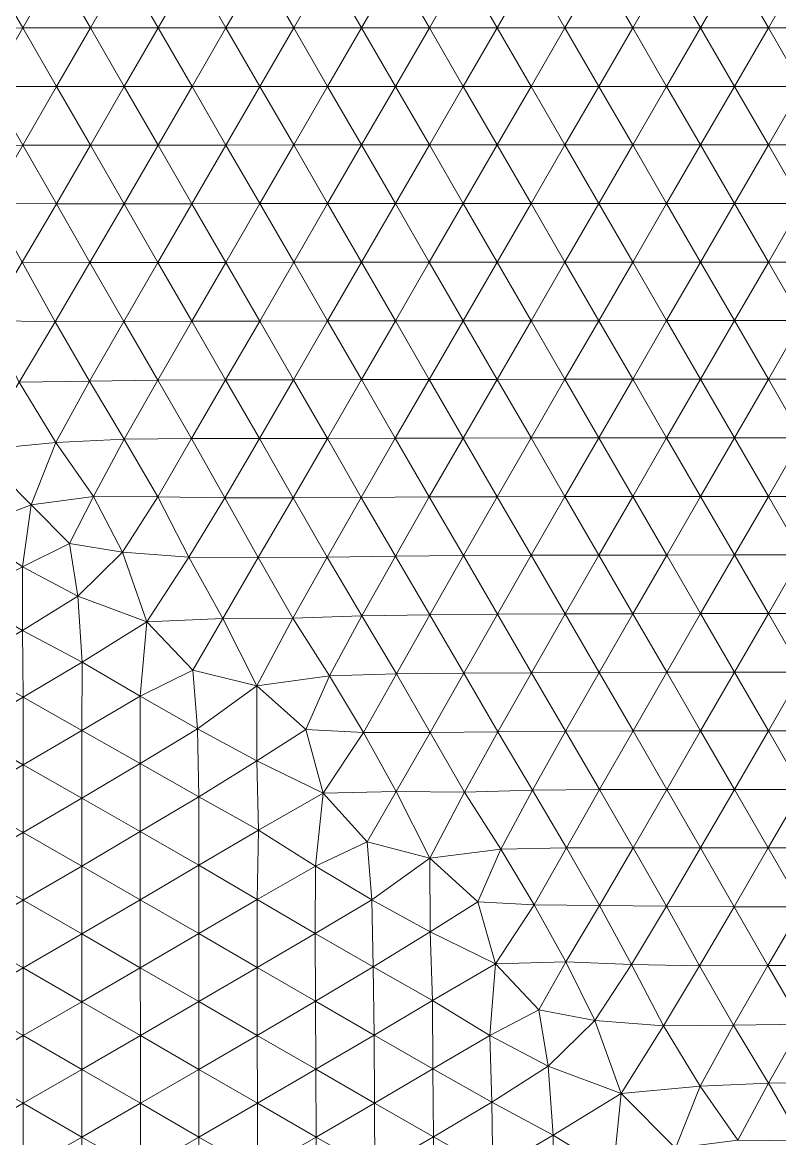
# Model space of a CAD drawing. Extents: x 1.2 to 53.9, y -43.5 to 3.2.
# Drawn here: x 46.512 to 48.75, y -34.563 to -31.263 of the extents above; entities that cross this region are included whole.
import ezdxf

# ---------------------------------------------------------------- set-up
doc = ezdxf.new("R2010")
doc.units = 0
doc.header["$MEASUREMENT"] = 0
doc.layers.add('layer', color=7, linetype='Continuous')

msp = doc.modelspace()

# ---------------------------------------------------------------- linework, layer by layer
at = {"layer": 'layer', "color": 47, "lineweight": 9}
for points in [[(46.5128, -31.2791), (46.4125, -31.106), (46.3127, -31.2797)], [(46.6127, -31.1057), (46.4125, -31.106), (46.5128, -31.2791)], [(46.7129, -31.2789), (46.6127, -31.1057), (46.5128, -31.2791)], [(46.813, -31.1056), (46.6127, -31.1057), (46.7129, -31.2789)], [(46.9131, -31.2788), (46.813, -31.1056), (46.7129, -31.2789)], [(47.0133, -31.1055), (46.813, -31.1056), (46.9131, -31.2788)], [(47.1135, -31.2787), (47.0133, -31.1055), (46.9131, -31.2788)], [(47.2136, -31.1055), (47.0133, -31.1055), (47.1135, -31.2787)], [(47.3138, -31.2787), (47.2136, -31.1055), (47.1135, -31.2787)], [(47.414, -31.1055), (47.2136, -31.1055), (47.3138, -31.2787)], [(47.5142, -31.2787), (47.414, -31.1055), (47.3138, -31.2787)], [(47.6143, -31.1055), (47.414, -31.1055), (47.5142, -31.2787)], [(47.7145, -31.2787), (47.6143, -31.1055), (47.5142, -31.2787)], [(47.8147, -31.1055), (47.6143, -31.1055), (47.7145, -31.2787)], [(47.9149, -31.2787), (47.8147, -31.1055), (47.7145, -31.2787)], [(48.015, -31.1055), (47.8147, -31.1055), (47.9149, -31.2787)], [(48.1152, -31.2787), (48.015, -31.1055), (47.9149, -31.2787)], [(48.2154, -31.1055), (48.015, -31.1055), (48.1152, -31.2787)], [(48.3156, -31.2787), (48.2154, -31.1055), (48.1152, -31.2787)], [(48.4157, -31.1055), (48.2154, -31.1055), (48.3156, -31.2787)], [(48.5159, -31.2787), (48.4157, -31.1055), (48.3156, -31.2787)], [(48.6161, -31.1055), (48.4157, -31.1055), (48.5159, -31.2787)], [(48.7163, -31.2787), (48.6161, -31.1055), (48.5159, -31.2787)], [(48.8164, -31.1055), (48.6161, -31.1055), (48.7163, -31.2787)], [(48.9166, -31.2787), (48.8164, -31.1055), (48.7163, -31.2787)], [(46.5128, -31.2791), (46.3127, -31.2797), (46.413, -31.4527)], [(46.6129, -31.4523), (46.5128, -31.2791), (46.413, -31.4527)], [(46.7129, -31.2789), (46.5128, -31.2791), (46.6129, -31.4523)], [(46.813, -31.4521), (46.7129, -31.2789), (46.6129, -31.4523)], [(46.9131, -31.2788), (46.7129, -31.2789), (46.813, -31.4521)], [(47.0132, -31.452), (46.9131, -31.2788), (46.813, -31.4521)], [(47.1135, -31.2787), (46.9131, -31.2788), (47.0132, -31.452)], [(47.2136, -31.452), (47.1135, -31.2787), (47.0132, -31.452)], [(47.3138, -31.2787), (47.1135, -31.2787), (47.2136, -31.452)], [(47.414, -31.4519), (47.3138, -31.2787), (47.2136, -31.452)], [(47.5142, -31.2787), (47.3138, -31.2787), (47.414, -31.4519)], [(47.6143, -31.4519), (47.5142, -31.2787), (47.414, -31.4519)], [(47.7145, -31.2787), (47.5142, -31.2787), (47.6143, -31.4519)], [(47.8147, -31.4519), (47.7145, -31.2787), (47.6143, -31.4519)], [(47.9149, -31.2787), (47.7145, -31.2787), (47.8147, -31.4519)], [(48.015, -31.4519), (47.9149, -31.2787), (47.8147, -31.4519)], [(48.1152, -31.2787), (47.9149, -31.2787), (48.015, -31.4519)], [(48.2154, -31.4519), (48.1152, -31.2787), (48.015, -31.4519)], [(48.3156, -31.2787), (48.1152, -31.2787), (48.2154, -31.4519)], [(48.4157, -31.4519), (48.3156, -31.2787), (48.2154, -31.4519)], [(48.5159, -31.2787), (48.3156, -31.2787), (48.4157, -31.4519)], [(48.6161, -31.4519), (48.5159, -31.2787), (48.4157, -31.4519)], [(48.7163, -31.2787), (48.5159, -31.2787), (48.6161, -31.4519)], [(48.8164, -31.4519), (48.7163, -31.2787), (48.6161, -31.4519)], [(48.9166, -31.2787), (48.7163, -31.2787), (48.8164, -31.4519)], [(46.513, -31.6256), (46.413, -31.4527), (46.3139, -31.6263)], [(46.6129, -31.4523), (46.413, -31.4527), (46.513, -31.6256)], [(46.7128, -31.6255), (46.6129, -31.4523), (46.513, -31.6256)], [(46.813, -31.4521), (46.6129, -31.4523), (46.7128, -31.6255)], [(46.913, -31.6254), (46.813, -31.4521), (46.7128, -31.6255)], [(47.0132, -31.452), (46.813, -31.4521), (46.913, -31.6254)], [(47.1133, -31.6253), (47.0132, -31.452), (46.913, -31.6254)], [(47.2136, -31.452), (47.0132, -31.452), (47.1133, -31.6253)], [(47.3137, -31.6252), (47.2136, -31.452), (47.1133, -31.6253)], [(47.414, -31.4519), (47.2136, -31.452), (47.3137, -31.6252)], [(47.5141, -31.6252), (47.414, -31.4519), (47.3137, -31.6252)], [(47.6143, -31.4519), (47.414, -31.4519), (47.5141, -31.6252)], [(47.7145, -31.6251), (47.6143, -31.4519), (47.5141, -31.6252)], [(47.8147, -31.4519), (47.6143, -31.4519), (47.7145, -31.6251)], [(47.9149, -31.6251), (47.8147, -31.4519), (47.7145, -31.6251)], [(48.015, -31.4519), (47.8147, -31.4519), (47.9149, -31.6251)], [(48.1152, -31.6251), (48.015, -31.4519), (47.9149, -31.6251)], [(48.2154, -31.4519), (48.015, -31.4519), (48.1152, -31.6251)], [(48.3156, -31.6251), (48.2154, -31.4519), (48.1152, -31.6251)], [(48.4157, -31.4519), (48.2154, -31.4519), (48.3156, -31.6251)], [(48.5159, -31.6251), (48.4157, -31.4519), (48.3156, -31.6251)], [(48.6161, -31.4519), (48.4157, -31.4519), (48.5159, -31.6251)], [(48.7163, -31.6251), (48.6161, -31.4519), (48.5159, -31.6251)], [(48.8164, -31.4519), (48.6161, -31.4519), (48.7163, -31.6251)], [(48.9166, -31.6251), (48.8164, -31.4519), (48.7163, -31.6251)], [(46.513, -31.6256), (46.3139, -31.6263), (46.4133, -31.7986)], [(46.6124, -31.7988), (46.513, -31.6256), (46.4133, -31.7986)], [(46.7128, -31.6255), (46.513, -31.6256), (46.6124, -31.7988)], [(46.8125, -31.7989), (46.7128, -31.6255), (46.6124, -31.7988)], [(46.913, -31.6254), (46.7128, -31.6255), (46.8125, -31.7989)], [(47.013, -31.7988), (46.913, -31.6254), (46.8125, -31.7989)], [(47.1133, -31.6253), (46.913, -31.6254), (47.013, -31.7988)], [(47.2134, -31.7986), (47.1133, -31.6253), (47.013, -31.7988)], [(47.3137, -31.6252), (47.1133, -31.6253), (47.2134, -31.7986)], [(47.4139, -31.7985), (47.3137, -31.6252), (47.2134, -31.7986)], [(47.5141, -31.6252), (47.3137, -31.6252), (47.4139, -31.7985)], [(47.6143, -31.7984), (47.5141, -31.6252), (47.4139, -31.7985)], [(47.7145, -31.6251), (47.5141, -31.6252), (47.6143, -31.7984)], [(47.8147, -31.7984), (47.7145, -31.6251), (47.6143, -31.7984)], [(47.9149, -31.6251), (47.7145, -31.6251), (47.8147, -31.7984)], [(48.015, -31.7983), (47.9149, -31.6251), (47.8147, -31.7984)], [(48.1152, -31.6251), (47.9149, -31.6251), (48.015, -31.7983)], [(48.2154, -31.7983), (48.1152, -31.6251), (48.015, -31.7983)], [(48.3156, -31.6251), (48.1152, -31.6251), (48.2154, -31.7983)], [(48.4157, -31.7983), (48.3156, -31.6251), (48.2154, -31.7983)], [(48.5159, -31.6251), (48.3156, -31.6251), (48.4157, -31.7983)], [(48.6161, -31.7983), (48.5159, -31.6251), (48.4157, -31.7983)], [(48.7163, -31.6251), (48.5159, -31.6251), (48.6161, -31.7983)], [(48.8164, -31.7983), (48.7163, -31.6251), (48.6161, -31.7983)], [(48.9166, -31.6251), (48.7163, -31.6251), (48.8164, -31.7983)], [(46.6124, -31.7988), (46.4133, -31.7986), (46.5113, -31.972)], [(46.7115, -31.9728), (46.6124, -31.7988), (46.5113, -31.972)], [(46.8125, -31.7989), (46.6124, -31.7988), (46.7115, -31.9728)], [(46.9123, -31.9726), (46.8125, -31.7989), (46.7115, -31.9728)], [(47.013, -31.7988), (46.8125, -31.7989), (46.9123, -31.9726)], [(47.113, -31.9723), (47.013, -31.7988), (46.9123, -31.9726)], [(47.2134, -31.7986), (47.013, -31.7988), (47.113, -31.9723)], [(47.3136, -31.972), (47.2134, -31.7986), (47.113, -31.9723)], [(47.4139, -31.7985), (47.2134, -31.7986), (47.3136, -31.972)], [(47.514, -31.9718), (47.4139, -31.7985), (47.3136, -31.972)], [(47.6143, -31.7984), (47.4139, -31.7985), (47.514, -31.9718)], [(47.7144, -31.9717), (47.6143, -31.7984), (47.514, -31.9718)], [(47.8147, -31.7984), (47.6143, -31.7984), (47.7144, -31.9717)], [(47.9148, -31.9716), (47.8147, -31.7984), (47.7144, -31.9717)], [(48.015, -31.7983), (47.8147, -31.7984), (47.9148, -31.9716)], [(48.1152, -31.9716), (48.015, -31.7983), (47.9148, -31.9716)], [(48.2154, -31.7983), (48.015, -31.7983), (48.1152, -31.9716)], [(48.3156, -31.9715), (48.2154, -31.7983), (48.1152, -31.9716)], [(48.4157, -31.7983), (48.2154, -31.7983), (48.3156, -31.9715)], [(48.5159, -31.9715), (48.4157, -31.7983), (48.3156, -31.9715)], [(48.6161, -31.7983), (48.4157, -31.7983), (48.5159, -31.9715)], [(48.7163, -31.9715), (48.6161, -31.7983), (48.5159, -31.9715)], [(48.8164, -31.7983), (48.6161, -31.7983), (48.7163, -31.9715)], [(48.9166, -31.9715), (48.8164, -31.7983), (48.7163, -31.9715)], [(46.6091, -32.1477), (46.5113, -31.972), (46.4082, -32.1441)], [(46.7115, -31.9728), (46.5113, -31.972), (46.6091, -32.1477)], [(46.8113, -32.1472), (46.7115, -31.9728), (46.6091, -32.1477)], [(46.9123, -31.9726), (46.7115, -31.9728), (46.8113, -32.1472)], [(47.0125, -32.1462), (46.9123, -31.9726), (46.8113, -32.1472)], [(47.113, -31.9723), (46.9123, -31.9726), (47.0125, -32.1462)], [(47.2132, -32.1457), (47.113, -31.9723), (47.0125, -32.1462)], [(47.3136, -31.972), (47.113, -31.9723), (47.2132, -32.1457)], [(47.4137, -32.1453), (47.3136, -31.972), (47.2132, -32.1457)], [(47.514, -31.9718), (47.3136, -31.972), (47.4137, -32.1453)], [(47.6142, -32.1451), (47.514, -31.9718), (47.4137, -32.1453)], [(47.7144, -31.9717), (47.514, -31.9718), (47.6142, -32.1451)], [(47.8146, -32.145), (47.7144, -31.9717), (47.6142, -32.1451)], [(47.9148, -31.9716), (47.7144, -31.9717), (47.8146, -32.145)], [(48.015, -32.1448), (47.9148, -31.9716), (47.8146, -32.145)], [(48.1152, -31.9716), (47.9148, -31.9716), (48.015, -32.1448)], [(48.2154, -32.1448), (48.1152, -31.9716), (48.015, -32.1448)], [(48.3156, -31.9715), (48.1152, -31.9716), (48.2154, -32.1448)], [(48.4157, -32.1447), (48.3156, -31.9715), (48.2154, -32.1448)], [(48.5159, -31.9715), (48.3156, -31.9715), (48.4157, -32.1447)], [(48.6161, -32.1447), (48.5159, -31.9715), (48.4157, -32.1447)], [(48.7163, -31.9715), (48.5159, -31.9715), (48.6161, -32.1447)], [(48.8164, -32.1447), (48.7163, -31.9715), (48.6161, -32.1447)], [(48.9166, -31.9715), (48.7163, -31.9715), (48.8164, -32.1447)], [(46.6091, -32.1477), (46.4082, -32.1441), (46.5023, -32.3266)], [(46.7098, -32.3236), (46.6091, -32.1477), (46.5023, -32.3266)], [(46.8113, -32.1472), (46.6091, -32.1477), (46.7098, -32.3236)], [(46.912, -32.3208), (46.8113, -32.1472), (46.7098, -32.3236)], [(47.0125, -32.1462), (46.8113, -32.1472), (46.912, -32.3208)], [(47.1126, -32.3197), (47.0125, -32.1462), (46.912, -32.3208)], [(47.2132, -32.1457), (47.0125, -32.1462), (47.1126, -32.3197)], [(47.3132, -32.3192), (47.2132, -32.1457), (47.1126, -32.3197)], [(47.4137, -32.1453), (47.2132, -32.1457), (47.3132, -32.3192)], [(47.5138, -32.3188), (47.4137, -32.1453), (47.3132, -32.3192)], [(47.6142, -32.1451), (47.4137, -32.1453), (47.5138, -32.3188)], [(47.7144, -32.3185), (47.6142, -32.1451), (47.5138, -32.3188)], [(47.8146, -32.145), (47.6142, -32.1451), (47.7144, -32.3185)], [(47.9148, -32.3183), (47.8146, -32.145), (47.7144, -32.3185)], [(48.015, -32.1448), (47.8146, -32.145), (47.9148, -32.3183)], [(48.1152, -32.3181), (48.015, -32.1448), (47.9148, -32.3183)], [(48.2154, -32.1448), (48.015, -32.1448), (48.1152, -32.3181)], [(48.3156, -32.318), (48.2154, -32.1448), (48.1152, -32.3181)], [(48.4157, -32.1447), (48.2154, -32.1448), (48.3156, -32.318)], [(48.5159, -32.3179), (48.4157, -32.1447), (48.3156, -32.318)], [(48.6161, -32.1447), (48.4157, -32.1447), (48.5159, -32.3179)], [(48.7163, -32.3179), (48.6161, -32.1447), (48.5159, -32.3179)], [(48.8164, -32.1447), (48.6161, -32.1447), (48.7163, -32.3179)], [(48.9166, -32.3179), (48.8164, -32.1447), (48.7163, -32.3179)], [(46.6103, -32.5045), (46.5023, -32.3266), (46.3771, -32.5275)], [(46.7098, -32.3236), (46.5023, -32.3266), (46.6103, -32.5045)], [(46.8131, -32.4953), (46.7098, -32.3236), (46.6103, -32.5045)], [(46.912, -32.3208), (46.7098, -32.3236), (46.8131, -32.4953)], [(47.0121, -32.4936), (46.912, -32.3208), (46.8131, -32.4953)], [(47.1126, -32.3197), (46.912, -32.3208), (47.0121, -32.4936)], [(47.2123, -32.4934), (47.1126, -32.3197), (47.0121, -32.4936)], [(47.3132, -32.3192), (47.1126, -32.3197), (47.2123, -32.4934)], [(47.4132, -32.493), (47.3132, -32.3192), (47.2123, -32.4934)], [(47.5138, -32.3188), (47.3132, -32.3192), (47.4132, -32.493)], [(47.614, -32.4924), (47.5138, -32.3188), (47.4132, -32.493)], [(47.7144, -32.3185), (47.5138, -32.3188), (47.614, -32.4924)], [(47.8146, -32.4919), (47.7144, -32.3185), (47.614, -32.4924)], [(47.9148, -32.3183), (47.7144, -32.3185), (47.8146, -32.4919)], [(48.0151, -32.4915), (47.9148, -32.3183), (47.8146, -32.4919)], [(48.1152, -32.3181), (47.9148, -32.3183), (48.0151, -32.4915)], [(48.2154, -32.4913), (48.1152, -32.3181), (48.0151, -32.4915)], [(48.3156, -32.318), (48.1152, -32.3181), (48.2154, -32.4913)], [(48.4158, -32.4912), (48.3156, -32.318), (48.2154, -32.4913)], [(48.5159, -32.3179), (48.3156, -32.318), (48.4158, -32.4912)], [(48.6161, -32.4911), (48.5159, -32.3179), (48.4158, -32.4912)], [(48.7163, -32.3179), (48.5159, -32.3179), (48.6161, -32.4911)], [(48.8165, -32.4911), (48.7163, -32.3179), (48.6161, -32.4911)], [(48.9166, -32.3179), (48.7163, -32.3179), (48.8165, -32.4911)], [(46.6103, -32.5045), (46.3771, -32.5275), (46.5376, -32.6888)], [(46.7221, -32.6645), (46.6103, -32.5045), (46.5376, -32.6888)], [(46.8131, -32.4953), (46.6103, -32.5045), (46.7221, -32.6645)], [(46.9117, -32.6657), (46.8131, -32.4953), (46.7221, -32.6645)], [(47.0121, -32.4936), (46.8131, -32.4953), (46.9117, -32.6657)], [(47.1103, -32.6682), (47.0121, -32.4936), (46.9117, -32.6657)], [(47.2123, -32.4934), (47.0121, -32.4936), (47.1103, -32.6682)], [(47.3119, -32.6682), (47.2123, -32.4934), (47.1103, -32.6682)], [(47.4132, -32.493), (47.2123, -32.4934), (47.3119, -32.6682)], [(47.5134, -32.6671), (47.4132, -32.493), (47.3119, -32.6682)], [(47.614, -32.4924), (47.4132, -32.493), (47.5134, -32.6671)], [(47.7144, -32.666), (47.614, -32.4924), (47.5134, -32.6671)], [(47.8146, -32.4919), (47.614, -32.4924), (47.7144, -32.666)], [(47.915, -32.6652), (47.8146, -32.4919), (47.7144, -32.666)], [(48.0151, -32.4915), (47.8146, -32.4919), (47.915, -32.6652)], [(48.1153, -32.6648), (48.0151, -32.4915), (47.915, -32.6652)], [(48.2154, -32.4913), (48.0151, -32.4915), (48.1153, -32.6648)], [(48.3157, -32.6645), (48.2154, -32.4913), (48.1153, -32.6648)], [(48.4158, -32.4912), (48.2154, -32.4913), (48.3157, -32.6645)], [(48.516, -32.6644), (48.4158, -32.4912), (48.3157, -32.6645)], [(48.6161, -32.4911), (48.4158, -32.4912), (48.516, -32.6644)], [(48.7163, -32.6644), (48.6161, -32.4911), (48.516, -32.6644)], [(48.8165, -32.4911), (48.6161, -32.4911), (48.7163, -32.6644)], [(48.9166, -32.6643), (48.8165, -32.4911), (48.7163, -32.6644)], [(46.3771, -32.5275), (46.353, -32.7602), (46.5376, -32.6888)], [(46.7221, -32.6645), (46.5376, -32.6888), (46.6514, -32.8032)], [(46.8076, -32.8289), (46.7221, -32.6645), (46.6514, -32.8032)], [(46.9117, -32.6657), (46.7221, -32.6645), (46.8076, -32.8289)], [(47.004, -32.8445), (46.9117, -32.6657), (46.8076, -32.8289)], [(47.1103, -32.6682), (46.9117, -32.6657), (47.004, -32.8445)], [(47.2091, -32.8454), (47.1103, -32.6682), (47.004, -32.8445)], [(47.3119, -32.6682), (47.1103, -32.6682), (47.2091, -32.8454)], [(47.4125, -32.8436), (47.3119, -32.6682), (47.2091, -32.8454)], [(47.5134, -32.6671), (47.3119, -32.6682), (47.4125, -32.8436)], [(47.6143, -32.841), (47.5134, -32.6671), (47.4125, -32.8436)], [(47.7144, -32.666), (47.5134, -32.6671), (47.6143, -32.841)], [(47.815, -32.8394), (47.7144, -32.666), (47.6143, -32.841)], [(47.915, -32.6652), (47.7144, -32.666), (47.815, -32.8394)], [(48.0154, -32.8385), (47.915, -32.6652), (47.815, -32.8394)], [(48.1153, -32.6648), (47.915, -32.6652), (48.0154, -32.8385)], [(48.2156, -32.838), (48.1153, -32.6648), (48.0154, -32.8385)], [(48.3157, -32.6645), (48.1153, -32.6648), (48.2156, -32.838)], [(48.4159, -32.8377), (48.3157, -32.6645), (48.2156, -32.838)], [(48.516, -32.6644), (48.3157, -32.6645), (48.4159, -32.8377)], [(48.6162, -32.8376), (48.516, -32.6644), (48.4159, -32.8377)], [(48.7163, -32.6644), (48.516, -32.6644), (48.6162, -32.8376)], [(48.8165, -32.8376), (48.7163, -32.6644), (48.6162, -32.8376)], [(48.9166, -32.6643), (48.7163, -32.6644), (48.8165, -32.8376)], [(46.5376, -32.6888), (46.353, -32.7602), (46.5123, -32.8726)], [(46.5376, -32.6888), (46.5123, -32.8726), (46.6514, -32.8032)], [(46.353, -32.7602), (46.3435, -32.962), (46.5123, -32.8726)], [(46.5123, -32.8726), (46.6755, -32.9594), (46.6514, -32.8032)], [(46.6514, -32.8032), (46.6755, -32.9594), (46.8076, -32.8289)], [(46.8076, -32.8289), (46.6755, -32.9594), (46.8797, -33.0352)], [(47.004, -32.8445), (46.8076, -32.8289), (46.8797, -33.0352)], [(47.4125, -32.8436), (47.2091, -32.8454), (47.3109, -33.0247)], [(47.5149, -33.0175), (47.4125, -32.8436), (47.3109, -33.0247)], [(47.6143, -32.841), (47.4125, -32.8436), (47.5149, -33.0175)], [(47.7155, -33.0142), (47.6143, -32.841), (47.5149, -33.0175)], [(47.815, -32.8394), (47.6143, -32.841), (47.7155, -33.0142)], [(47.9156, -33.0125), (47.815, -32.8394), (47.7155, -33.0142)], [(48.0154, -32.8385), (47.815, -32.8394), (47.9156, -33.0125)], [(48.1158, -33.0116), (48.0154, -32.8385), (47.9156, -33.0125)], [(48.2156, -32.838), (48.0154, -32.8385), (48.1158, -33.0116)], [(48.3159, -33.0111), (48.2156, -32.838), (48.1158, -33.0116)], [(48.4159, -32.8377), (48.2156, -32.838), (48.3159, -33.0111)], [(48.5161, -33.0109), (48.4159, -32.8377), (48.3159, -33.0111)], [(48.6162, -32.8376), (48.4159, -32.8377), (48.5161, -33.0109)], [(48.7163, -33.0108), (48.6162, -32.8376), (48.5161, -33.0109)], [(48.8165, -32.8376), (48.6162, -32.8376), (48.7163, -33.0108)], [(48.9166, -33.0108), (48.8165, -32.8376), (48.7163, -33.0108)], [(46.5123, -32.8726), (46.3435, -32.962), (46.5127, -33.0613)], [(46.5123, -32.8726), (46.5127, -33.0613), (46.6755, -32.9594)], [(47.1043, -33.025), (47.004, -32.8445), (46.8797, -33.0352)], [(47.2091, -32.8454), (47.004, -32.8445), (47.1043, -33.025)], [(47.3109, -33.0247), (47.2091, -32.8454), (47.1043, -33.025)], [(46.3435, -32.962), (46.3416, -33.1599), (46.5127, -33.0613)], [(46.6755, -32.9594), (46.5127, -33.0613), (46.6885, -33.1545)], [(46.6755, -32.9594), (46.6885, -33.1545), (46.8797, -33.0352)], [(46.8797, -33.0352), (46.6885, -33.1545), (46.8604, -33.2551)], [(46.8797, -33.0352), (46.8604, -33.2551), (47.0159, -33.178)], [(47.1043, -33.025), (46.8797, -33.0352), (47.0159, -33.178)], [(47.2049, -33.2244), (47.1043, -33.025), (47.0159, -33.178)], [(47.3109, -33.0247), (47.1043, -33.025), (47.2049, -33.2244)], [(47.4195, -33.1949), (47.3109, -33.0247), (47.2049, -33.2244)], [(47.5149, -33.0175), (47.3109, -33.0247), (47.4195, -33.1949)], [(47.6171, -33.1894), (47.5149, -33.0175), (47.4195, -33.1949)], [(47.7155, -33.0142), (47.5149, -33.0175), (47.6171, -33.1894)], [(47.8164, -33.1872), (47.7155, -33.0142), (47.6171, -33.1894)], [(47.9156, -33.0125), (47.7155, -33.0142), (47.8164, -33.1872)], [(48.0162, -33.1857), (47.9156, -33.0125), (47.8164, -33.1872)], [(48.1158, -33.0116), (47.9156, -33.0125), (48.0162, -33.1857)], [(48.2162, -33.1848), (48.1158, -33.0116), (48.0162, -33.1857)], [(48.3159, -33.0111), (48.1158, -33.0116), (48.2162, -33.1848)], [(48.4161, -33.1843), (48.3159, -33.0111), (48.2162, -33.1848)], [(48.5161, -33.0109), (48.3159, -33.0111), (48.4161, -33.1843)], [(48.6163, -33.1841), (48.5161, -33.0109), (48.4161, -33.1843)], [(48.7163, -33.0108), (48.5161, -33.0109), (48.6163, -33.1841)], [(48.8165, -33.184), (48.7163, -33.0108), (48.6163, -33.1841)], [(48.9166, -33.0108), (48.7163, -33.0108), (48.8165, -33.184)], [(46.5127, -33.0613), (46.3416, -33.1599), (46.5145, -33.2583)], [(46.5127, -33.0613), (46.5145, -33.2583), (46.6885, -33.1545)], [(46.3416, -33.1599), (46.3414, -33.3589), (46.5145, -33.2583)], [(46.6885, -33.1545), (46.5145, -33.2583), (46.6876, -33.3563)], [(46.6885, -33.1545), (46.6876, -33.3563), (46.8604, -33.2551)], [(47.0159, -33.178), (46.8604, -33.2551), (47.0298, -33.3516)], [(47.0159, -33.178), (47.0298, -33.3516), (47.2049, -33.2244)], [(47.4195, -33.1949), (47.2049, -33.2244), (47.3496, -33.3535)], [(47.52, -33.3627), (47.4195, -33.1949), (47.3496, -33.3535)], [(47.6171, -33.1894), (47.4195, -33.1949), (47.52, -33.3627)], [(47.7174, -33.3623), (47.6171, -33.1894), (47.52, -33.3627)], [(47.8164, -33.1872), (47.6171, -33.1894), (47.7174, -33.3623)], [(47.9172, -33.3607), (47.8164, -33.1872), (47.7174, -33.3623)], [(48.0162, -33.1857), (47.8164, -33.1872), (47.9172, -33.3607)], [(48.1169, -33.3587), (48.0162, -33.1857), (47.9172, -33.3607)], [(48.2162, -33.1848), (48.0162, -33.1857), (48.1169, -33.3587)], [(48.3165, -33.3576), (48.2162, -33.1848), (48.1169, -33.3587)], [(48.4161, -33.1843), (48.2162, -33.1848), (48.3165, -33.3576)], [(48.5163, -33.3573), (48.4161, -33.1843), (48.3165, -33.3576)], [(48.6163, -33.1841), (48.4161, -33.1843), (48.5163, -33.3573)], [(48.7163, -33.3572), (48.6163, -33.1841), (48.5163, -33.3573)], [(48.8165, -33.184), (48.6163, -33.1841), (48.7163, -33.3572)], [(48.9166, -33.3572), (48.8165, -33.184), (48.7163, -33.3572)], [(47.2049, -33.2244), (47.0298, -33.3516), (47.2045, -33.4458)], [(47.3496, -33.3535), (47.2049, -33.2244), (47.2045, -33.4458)], [(46.5145, -33.2583), (46.3414, -33.3589), (46.5144, -33.4579)], [(46.5145, -33.2583), (46.5144, -33.4579), (46.6876, -33.3563)], [(46.8604, -33.2551), (46.6876, -33.3563), (46.8598, -33.4546)], [(46.8604, -33.2551), (46.8598, -33.4546), (47.0298, -33.3516)], [(46.3414, -33.3589), (46.3413, -33.5586), (46.5144, -33.4579)], [(46.6876, -33.3563), (46.5144, -33.4579), (46.6874, -33.5568)], [(46.6876, -33.3563), (46.6874, -33.5568), (46.8598, -33.4546)], [(47.0298, -33.3516), (46.8598, -33.4546), (47.0329, -33.5523)], [(47.0298, -33.3516), (47.0329, -33.5523), (47.2045, -33.4458)], [(47.3496, -33.3535), (47.2045, -33.4458), (47.4011, -33.5419)], [(47.52, -33.3627), (47.3496, -33.3535), (47.4011, -33.5419)], [(47.6169, -33.5371), (47.52, -33.3627), (47.4011, -33.5419)], [(47.7174, -33.3623), (47.52, -33.3627), (47.6169, -33.5371)], [(47.8183, -33.5388), (47.7174, -33.3623), (47.6169, -33.5371)], [(47.9172, -33.3607), (47.7174, -33.3623), (47.8183, -33.5388)], [(48.019, -33.5331), (47.9172, -33.3607), (47.8183, -33.5388)], [(48.1169, -33.3587), (47.9172, -33.3607), (48.019, -33.5331)], [(48.2175, -33.531), (48.1169, -33.3587), (48.019, -33.5331)], [(48.3165, -33.3576), (48.1169, -33.3587), (48.2175, -33.531)], [(48.4165, -33.5305), (48.3165, -33.3576), (48.2175, -33.531)], [(48.5163, -33.3573), (48.3165, -33.3576), (48.4165, -33.5305)], [(48.6162, -33.5305), (48.5163, -33.3573), (48.4165, -33.5305)], [(48.7163, -33.3572), (48.5163, -33.3573), (48.6162, -33.5305)], [(48.8163, -33.5305), (48.7163, -33.3572), (48.6162, -33.5305)], [(48.9166, -33.3572), (48.7163, -33.3572), (48.8163, -33.5305)], [(46.5144, -33.4579), (46.3413, -33.5586), (46.5143, -33.6581)], [(46.5144, -33.4579), (46.5143, -33.6581), (46.6874, -33.5568)], [(46.8598, -33.4546), (46.6874, -33.5568), (46.8603, -33.6556)], [(46.8598, -33.4546), (46.8603, -33.6556), (47.0329, -33.5523)], [(47.2045, -33.4458), (47.0329, -33.5523), (47.2092, -33.6515)], [(47.2045, -33.4458), (47.2092, -33.6515), (47.4011, -33.5419)], [(48.019, -33.5331), (47.8183, -33.5388), (47.9256, -33.7073)], [(48.12, -33.7035), (48.019, -33.5331), (47.9256, -33.7073)], [(48.2175, -33.531), (48.019, -33.5331), (48.12, -33.7035)], [(48.3169, -33.7032), (48.2175, -33.531), (48.12, -33.7035)], [(48.4165, -33.5305), (48.2175, -33.531), (48.3169, -33.7032)], [(48.5159, -33.7036), (48.4165, -33.5305), (48.3169, -33.7032)], [(48.6162, -33.5305), (48.4165, -33.5305), (48.5159, -33.7036)], [(48.7159, -33.7039), (48.6162, -33.5305), (48.5159, -33.7036)], [(48.8163, -33.5305), (48.6162, -33.5305), (48.7159, -33.7039)], [(48.9163, -33.7039), (48.8163, -33.5305), (48.7159, -33.7039)], [(46.3413, -33.5586), (46.3412, -33.7586), (46.5143, -33.6581)], [(46.6874, -33.5568), (46.5143, -33.6581), (46.6874, -33.7574)], [(46.6874, -33.5568), (46.6874, -33.7574), (46.8603, -33.6556)], [(47.0329, -33.5523), (46.8603, -33.6556), (47.0337, -33.755)], [(47.0329, -33.5523), (47.0337, -33.755), (47.2092, -33.6515)], [(47.4011, -33.5419), (47.2092, -33.6515), (47.3781, -33.758)], [(47.4011, -33.5419), (47.3781, -33.758), (47.5311, -33.6854)], [(47.6169, -33.5371), (47.4011, -33.5419), (47.5311, -33.6854)], [(47.7156, -33.7341), (47.6169, -33.5371), (47.5311, -33.6854)], [(47.8183, -33.5388), (47.6169, -33.5371), (47.7156, -33.7341)], [(47.9256, -33.7073), (47.8183, -33.5388), (47.7156, -33.7341)], [(46.5143, -33.6581), (46.3412, -33.7586), (46.5143, -33.8584)], [(46.5143, -33.6581), (46.5143, -33.8584), (46.6874, -33.7574)], [(46.8603, -33.6556), (46.6874, -33.7574), (46.8604, -33.857)], [(46.8603, -33.6556), (46.8604, -33.857), (47.0337, -33.755)], [(47.2092, -33.6515), (47.0337, -33.755), (47.2061, -33.856)], [(47.2092, -33.6515), (47.2061, -33.856), (47.3781, -33.758)], [(47.5311, -33.6854), (47.3781, -33.758), (47.5445, -33.8569)], [(47.5311, -33.6854), (47.5445, -33.8569), (47.7156, -33.7341)], [(47.7156, -33.7341), (47.5445, -33.8569), (47.7168, -33.9518)], [(47.9256, -33.7073), (47.7156, -33.7341), (47.8582, -33.8627)], [(47.8582, -33.8627), (47.7156, -33.7341), (47.7168, -33.9518)], [(48.0246, -33.8725), (47.9256, -33.7073), (47.8582, -33.8627)], [(48.12, -33.7035), (47.9256, -33.7073), (48.0246, -33.8725)], [(48.2175, -33.874), (48.12, -33.7035), (48.0246, -33.8725)], [(48.3169, -33.7032), (48.12, -33.7035), (48.2175, -33.874)], [(48.415, -33.8764), (48.3169, -33.7032), (48.2175, -33.874)], [(48.5159, -33.7036), (48.3169, -33.7032), (48.415, -33.8764)], [(48.6151, -33.8775), (48.5159, -33.7036), (48.415, -33.8764)], [(48.7159, -33.7039), (48.5159, -33.7036), (48.6151, -33.8775)], [(48.8158, -33.8775), (48.7159, -33.7039), (48.6151, -33.8775)], [(48.9163, -33.7039), (48.7159, -33.7039), (48.8158, -33.8775)], [(46.3412, -33.7586), (46.3411, -33.9588), (46.5143, -33.8584)], [(46.6874, -33.7574), (46.5143, -33.8584), (46.6874, -33.9581)], [(46.6874, -33.7574), (46.6874, -33.9581), (46.8604, -33.857)], [(47.0337, -33.755), (46.8604, -33.857), (47.0333, -33.957)], [(47.0337, -33.755), (47.0333, -33.957), (47.2061, -33.856)], [(47.3781, -33.758), (47.2061, -33.856), (47.3769, -33.9568)], [(47.3781, -33.758), (47.3769, -33.9568), (47.5445, -33.8569)], [(46.5143, -33.8584), (46.3411, -33.9588), (46.5143, -34.0586)], [(46.5143, -33.8584), (46.5143, -34.0586), (46.6874, -33.9581)], [(46.8604, -33.857), (46.6874, -33.9581), (46.8604, -34.058)], [(46.8604, -33.857), (46.8604, -34.058), (47.0333, -33.957)], [(47.2061, -33.856), (47.0333, -33.957), (47.2057, -34.0573)], [(47.2061, -33.856), (47.2057, -34.0573), (47.3769, -33.9568)], [(47.5445, -33.8569), (47.3769, -33.9568), (47.5486, -34.0557)], [(47.5445, -33.8569), (47.5486, -34.0557), (47.7168, -33.9518)], [(47.8582, -33.8627), (47.7168, -33.9518), (47.9103, -34.0464)], [(48.0246, -33.8725), (47.8582, -33.8627), (47.9103, -34.0464)], [(48.1176, -34.0402), (48.0246, -33.8725), (47.9103, -34.0464)], [(48.2175, -33.874), (48.0246, -33.8725), (48.1176, -34.0402)], [(48.3121, -34.048), (48.2175, -33.874), (48.1176, -34.0402)], [(48.415, -33.8764), (48.2175, -33.874), (48.3121, -34.048)], [(48.5128, -34.052), (48.415, -33.8764), (48.3121, -34.048)], [(48.6151, -33.8775), (48.415, -33.8764), (48.5128, -34.052)], [(48.7149, -34.0518), (48.6151, -33.8775), (48.5128, -34.052)], [(48.8158, -33.8775), (48.6151, -33.8775), (48.7149, -34.0518)], [(48.916, -34.0511), (48.8158, -33.8775), (48.7149, -34.0518)], [(46.3411, -33.9588), (46.3411, -34.1589), (46.5143, -34.0586)], [(46.6874, -33.9581), (46.5143, -34.0586), (46.6874, -34.1586)], [(46.6874, -33.9581), (46.6874, -34.1586), (46.8604, -34.058)], [(47.0333, -33.957), (46.8604, -34.058), (47.0333, -34.158)], [(47.0333, -33.957), (47.0333, -34.158), (47.2057, -34.0573)], [(47.3769, -33.9568), (47.2057, -34.0573), (47.378, -34.1572)], [(47.3769, -33.9568), (47.378, -34.1572), (47.5486, -34.0557)], [(47.7168, -33.9518), (47.5486, -34.0557), (47.7241, -34.1546)], [(47.7168, -33.9518), (47.7241, -34.1546), (47.9103, -34.0464)], [(46.5143, -34.0586), (46.3411, -34.1589), (46.5143, -34.2588)], [(46.5143, -34.0586), (46.5143, -34.2588), (46.6874, -34.1586)], [(46.8604, -34.058), (46.6874, -34.1586), (46.8605, -34.2585)], [(46.8604, -34.058), (46.8605, -34.2585), (47.0333, -34.158)], [(47.2057, -34.0573), (47.0333, -34.158), (47.2061, -34.258)], [(47.2057, -34.0573), (47.2061, -34.258), (47.378, -34.1572)], [(47.5486, -34.0557), (47.378, -34.1572), (47.5512, -34.257)], [(47.5486, -34.0557), (47.5512, -34.257), (47.7241, -34.1546)], [(47.9103, -34.0464), (47.7241, -34.1546), (47.8937, -34.2581)], [(47.9103, -34.0464), (47.8937, -34.2581), (48.0383, -34.1827)], [(48.1176, -34.0402), (47.9103, -34.0464), (48.0383, -34.1827)], [(48.2036, -34.2141), (48.1176, -34.0402), (48.0383, -34.1827)], [(48.3121, -34.048), (48.1176, -34.0402), (48.2036, -34.2141)], [(48.4063, -34.2302), (48.3121, -34.048), (48.2036, -34.2141)], [(48.5128, -34.052), (48.3121, -34.048), (48.4063, -34.2302)], [(48.6136, -34.2278), (48.5128, -34.052), (48.4063, -34.2302)], [(48.7149, -34.0518), (48.5128, -34.052), (48.6136, -34.2278)], [(48.8156, -34.2253), (48.7149, -34.0518), (48.6136, -34.2278)], [(48.916, -34.0511), (48.7149, -34.0518), (48.8156, -34.2253)], [(46.3411, -34.1589), (46.3411, -34.3589), (46.5143, -34.2588)], [(46.6874, -34.1586), (46.5143, -34.2588), (46.6875, -34.3588)], [(46.6874, -34.1586), (46.6875, -34.3588), (46.8605, -34.2585)], [(47.0333, -34.158), (46.8605, -34.2585), (47.0336, -34.3585)], [(47.0333, -34.158), (47.0336, -34.3585), (47.2061, -34.258)], [(47.378, -34.1572), (47.2061, -34.258), (47.3791, -34.358)], [(47.378, -34.1572), (47.3791, -34.358), (47.5512, -34.257)], [(47.7241, -34.1546), (47.5512, -34.257), (47.7245, -34.3572)], [(47.7241, -34.1546), (47.7245, -34.3572), (47.8937, -34.2581)], [(47.8937, -34.2581), (48.0661, -34.3493), (48.0383, -34.1827)], [(48.0383, -34.1827), (48.0661, -34.3493), (48.2036, -34.2141)], [(48.2036, -34.2141), (48.0661, -34.3493), (48.2815, -34.4302)], [(48.4063, -34.2302), (48.2036, -34.2141), (48.2815, -34.4302)], [(48.6136, -34.2278), (48.4063, -34.2302), (48.5144, -34.4079)], [(48.717, -34.3993), (48.6136, -34.2278), (48.5144, -34.4079)], [(48.8156, -34.2253), (48.6136, -34.2278), (48.717, -34.3993)], [(48.9158, -34.398), (48.8156, -34.2253), (48.717, -34.3993)], [(46.5143, -34.2588), (46.3411, -34.3589), (46.5143, -34.4589)], [(46.5143, -34.2588), (46.5143, -34.4589), (46.6875, -34.3588)], [(46.8605, -34.2585), (46.6875, -34.3588), (46.8606, -34.4588)], [(46.8605, -34.2585), (46.8606, -34.4588), (47.0336, -34.3585)], [(47.2061, -34.258), (47.0336, -34.3585), (47.2067, -34.4585)], [(47.2061, -34.258), (47.2067, -34.4585), (47.3791, -34.358)], [(47.5512, -34.257), (47.3791, -34.358), (47.5525, -34.458)], [(47.5512, -34.257), (47.5525, -34.458), (47.7245, -34.3572)], [(47.8937, -34.2581), (47.7245, -34.3572), (47.8989, -34.4559)], [(47.8937, -34.2581), (47.8989, -34.4559), (48.0661, -34.3493)], [(48.5144, -34.4079), (48.4063, -34.2302), (48.2815, -34.4302)], [(46.3411, -34.3589), (46.3411, -34.559), (46.5143, -34.4589)], [(46.6875, -34.3588), (46.5143, -34.4589), (46.6875, -34.5589)], [(46.6875, -34.3588), (46.6875, -34.5589), (46.8606, -34.4588)], [(47.0336, -34.3585), (46.8606, -34.4588), (47.0338, -34.5588)], [(47.0336, -34.3585), (47.0338, -34.5588), (47.2067, -34.4585)], [(47.3791, -34.358), (47.2067, -34.4585), (47.3799, -34.5586)], [(47.3791, -34.358), (47.3799, -34.5586), (47.5525, -34.458)], [(47.7245, -34.3572), (47.5525, -34.458), (47.7264, -34.5579)], [(47.7245, -34.3572), (47.7264, -34.5579), (47.8989, -34.4559)], [(48.0661, -34.3493), (47.8989, -34.4559), (48.0805, -34.5528)], [(48.0661, -34.3493), (48.0805, -34.5528), (48.2815, -34.4302)], [(48.5144, -34.4079), (48.2815, -34.4302), (48.4421, -34.5915)], [(48.6262, -34.5678), (48.5144, -34.4079), (48.4421, -34.5915)], [(48.717, -34.3993), (48.5144, -34.4079), (48.6262, -34.5678)], [(48.8156, -34.5695), (48.717, -34.3993), (48.6262, -34.5678)], [(48.9158, -34.398), (48.717, -34.3993), (48.8156, -34.5695)], [(46.5143, -34.4589), (46.3411, -34.559), (46.5143, -34.659)], [(46.5143, -34.4589), (46.5143, -34.659), (46.6875, -34.5589)], [(46.8606, -34.4588), (46.6875, -34.5589), (46.8607, -34.6589)], [(46.8606, -34.4588), (46.8607, -34.6589), (47.0338, -34.5588)], [(47.2067, -34.4585), (47.0338, -34.5588), (47.207, -34.6588)], [(47.2067, -34.4585), (47.207, -34.6588), (47.3799, -34.5586)], [(47.5525, -34.458), (47.3799, -34.5586), (47.5534, -34.6586)], [(47.5525, -34.458), (47.5534, -34.6586), (47.7264, -34.5579)], [(47.8989, -34.4559), (47.7264, -34.5579), (47.9019, -34.6576)], [(47.8989, -34.4559), (47.9019, -34.6576), (48.0805, -34.5528)], [(48.2815, -34.4302), (48.0805, -34.5528), (48.2577, -34.6621)], [(48.2815, -34.4302), (48.2577, -34.6621), (48.4421, -34.5915)], [(46.3411, -34.559), (46.3411, -34.759), (46.5143, -34.659)], [(46.6875, -34.5589), (46.5143, -34.659), (46.6875, -34.759)], [(46.6875, -34.5589), (46.6875, -34.759), (46.8607, -34.6589)], [(47.0338, -34.5588), (46.8607, -34.6589), (47.0339, -34.7589)], [(47.0338, -34.5588), (47.0339, -34.7589), (47.207, -34.6588)], [(47.3799, -34.5586), (47.207, -34.6588), (47.3803, -34.7589)], [(47.3799, -34.5586), (47.3803, -34.7589), (47.5534, -34.6586)], [(47.7264, -34.5579), (47.5534, -34.6586), (47.7274, -34.7587)], [(47.7264, -34.5579), (47.7274, -34.7587), (47.9019, -34.6576)], [(48.0805, -34.5528), (47.9019, -34.6576), (48.0773, -34.7594)], [(48.0805, -34.5528), (48.0773, -34.7594), (48.2577, -34.6621)]]:
    msp.add_3dface(points, dxfattribs=at)

doc.saveas('drawing.dxf')
